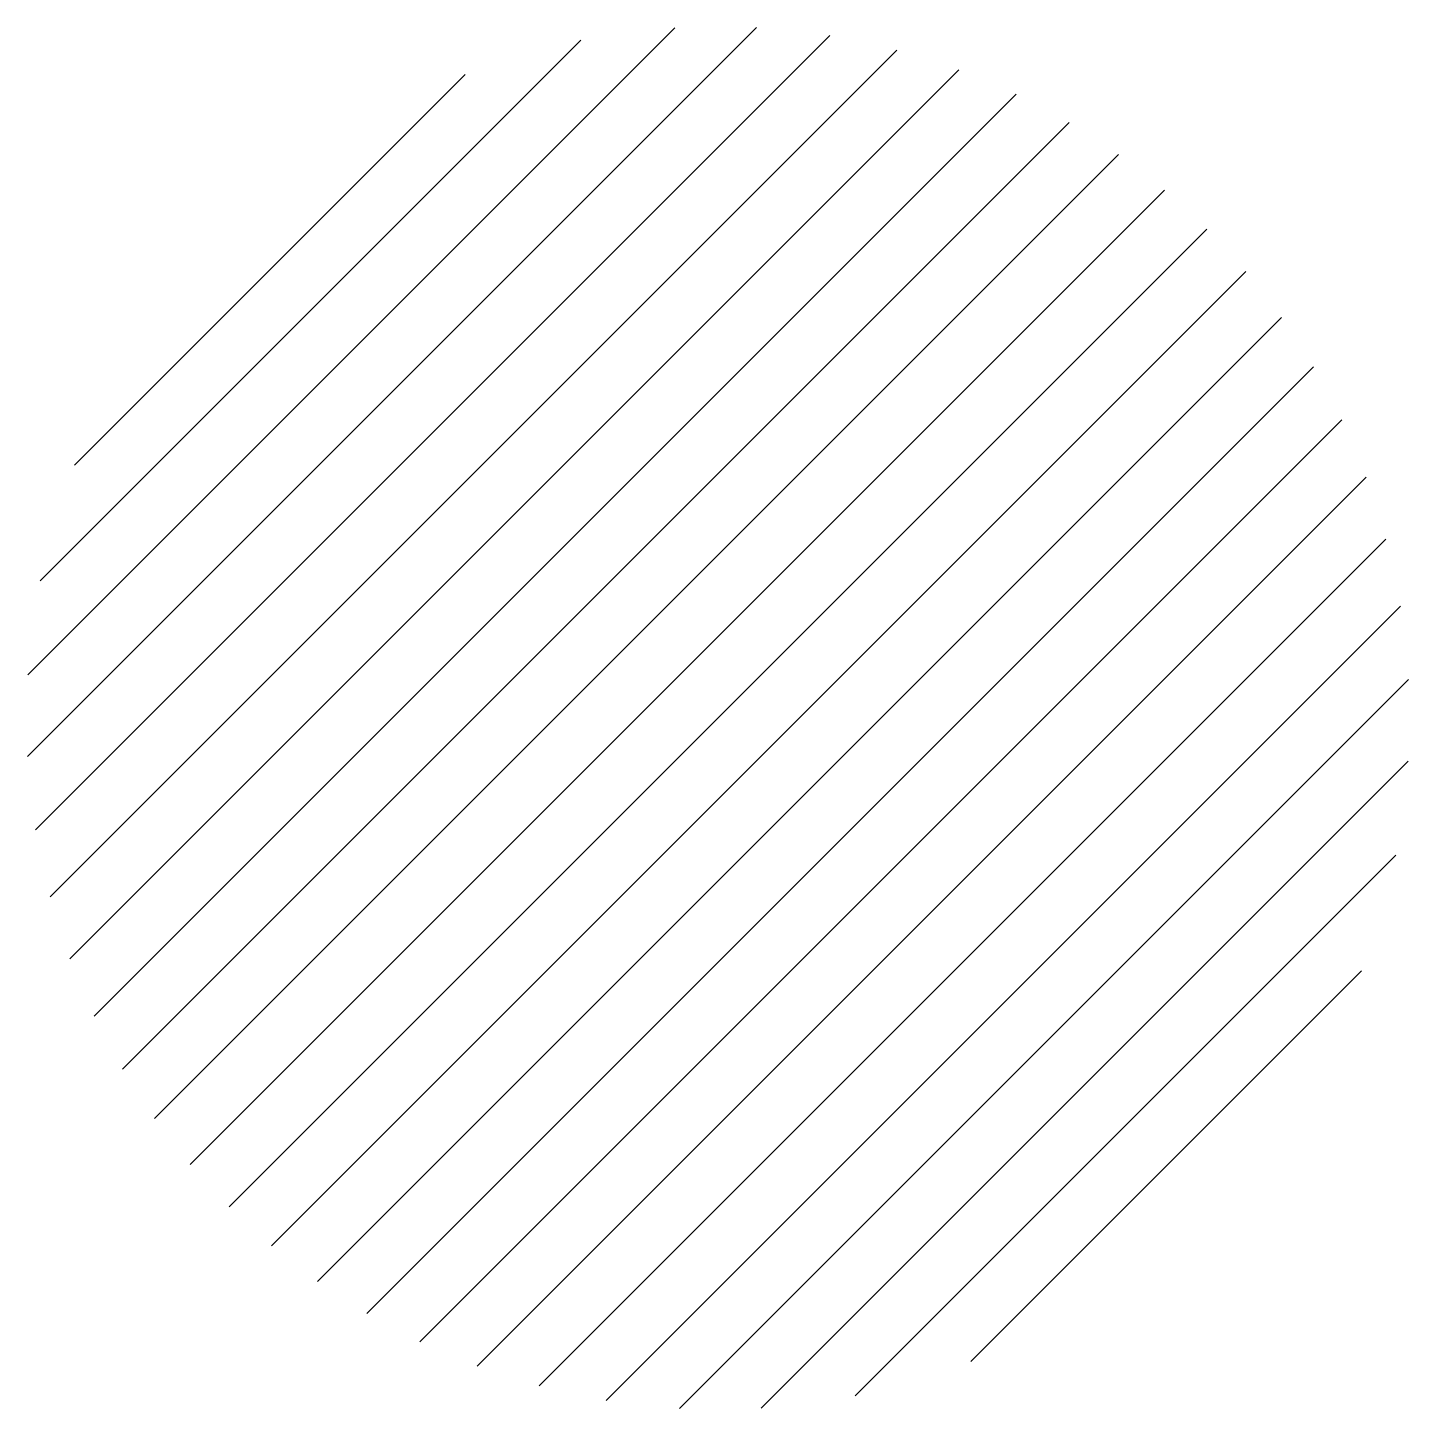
# Model space of a CAD drawing. Extents: x -1 to 212944, y -1 to 167548.
# Drawn here: x -1.198 to 1.198, y -1.198 to 1.198 of the extents above; entities that cross this region are included whole.
import ezdxf

# ---------------------------------------------------------------- set-up
doc = ezdxf.new("R2010")
doc.units = 0
doc.header["$LTSCALE"] = 2.5
doc.header["$MEASUREMENT"] = 0
doc.layers.get('0').update_dxf_attribs({"linetype": 'CONTINUOUS'})
doc.layers.add('2200', color=10, linetype='CONTINUOUS')
doc.layers.add('2200-PL', color=10, linetype='CONTINUOUS')

# ---------------------------------------------------------------- blocks, each defined once
blk = doc.blocks.new('*X')
at = {"color": 0}
for p, q in [((-1.1981, -0.0668), (0.0668, 1.1981)), ((-1.1976, 0.0751), (-0.0751, 1.1976)), ((-1.1842, -0.1942), (0.1942, 1.1842)), ((-1.1761, 0.2381), (-0.2381, 1.1761)), ((-1.1591, -0.3106), (0.3106, 1.1591)), ((-1.1249, -0.4178), (0.4178, 1.1249)), ((-1.1169, 0.4387), (-0.4387, 1.1169)), ((-1.0828, -0.5172), (0.5172, 1.0828)), ((-1.0337, -0.6095), (0.6095, 1.0337)), ((-0.9781, -0.6952), (0.6952, 0.9781)), ((-0.9163, -0.7749), (0.7749, 0.9163)), ((-0.8485, -0.8485), (0.8485, 0.8485)), ((-0.7749, -0.9163), (0.9163, 0.7749)), ((-0.6952, -0.9781), (0.9781, 0.6952)), ((-0.6095, -1.0337), (1.0337, 0.6095)), ((-0.5172, -1.0828), (1.0828, 0.5172)), ((-0.4178, -1.1249), (1.1249, 0.4178)), ((-0.3106, -1.1591), (1.1591, 0.3106)), ((-0.1942, -1.1842), (1.1842, 0.1942)), ((-0.0668, -1.1981), (1.1981, 0.0668)), ((0.0751, -1.1976), (1.1976, -0.0751)), ((0.2381, -1.1761), (1.1761, -0.2381)), ((0.4387, -1.1169), (1.1169, -0.4387))]:
    blk.add_line(p, q, dxfattribs=at)

msp = doc.modelspace()

# ---------------------------------------------------------------- block references
at = {"layer": '2200'}
msp.add_blockref('*X', (0, 0), dxfattribs=at)
msp.add_blockref('*X', (0, 0), dxfattribs=at)
msp.add_blockref('*X', (0, 0), dxfattribs=at)
msp.add_blockref('*X', (0, 0), dxfattribs=at)
msp.add_blockref('*X', (0, 0), dxfattribs=at)
msp.add_blockref('*X', (0, 0), dxfattribs=at)
at = {"layer": '2200-PL', "lineweight": 0}
msp.add_blockref('*X', (0, 0), dxfattribs=at)
msp.add_blockref('*X', (0, 0), dxfattribs=at)

doc.saveas('drawing.dxf')
